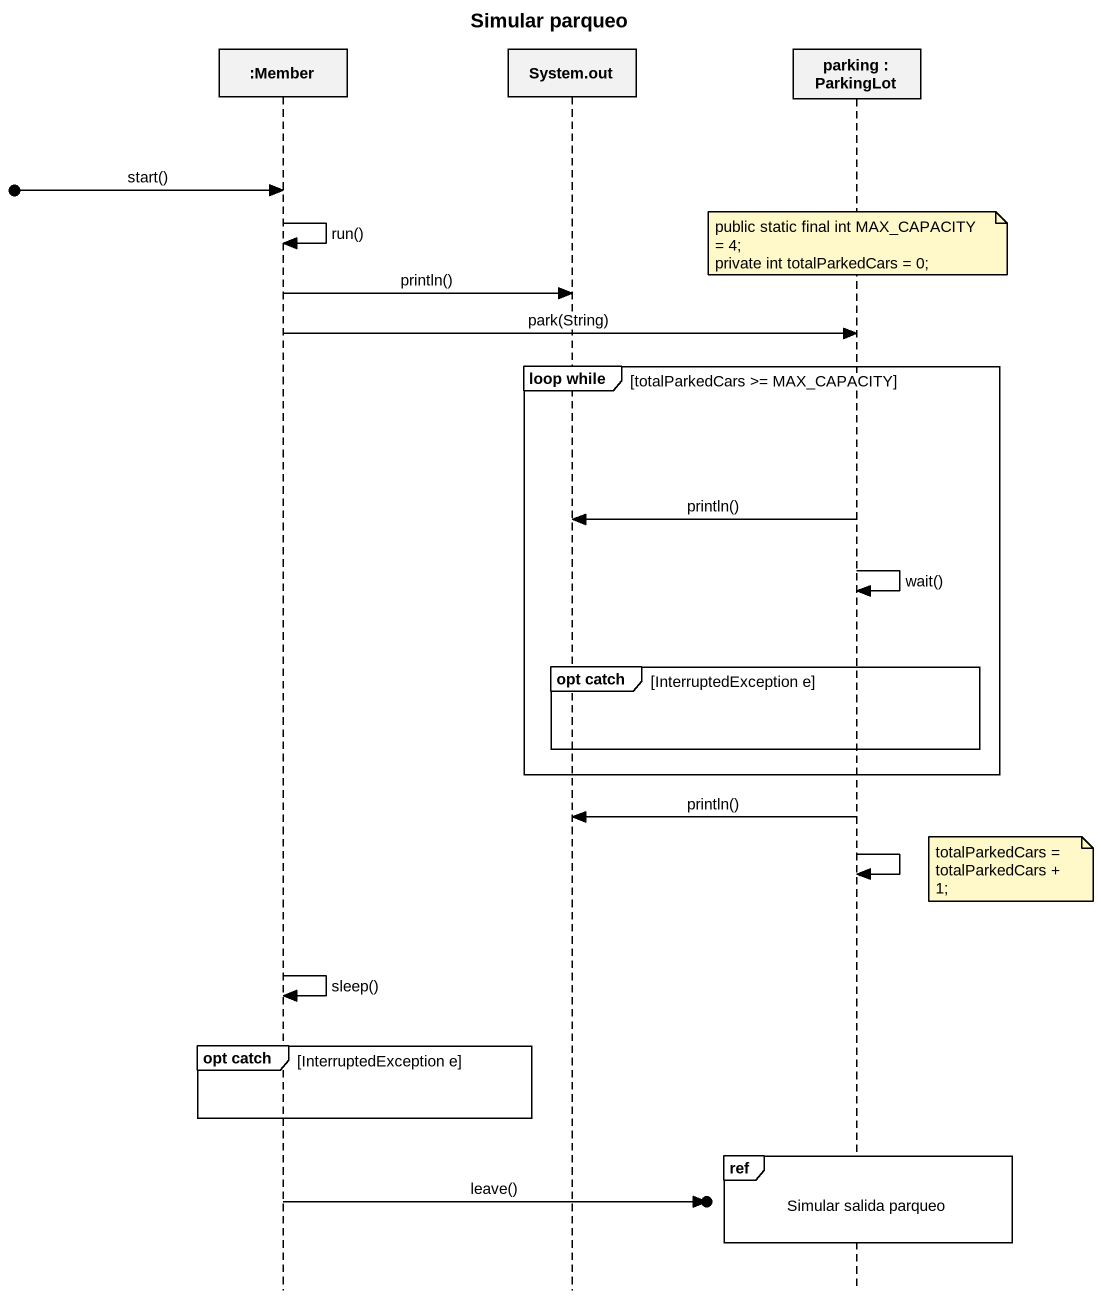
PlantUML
@startuml
title Simular parqueo
hide footbox
participant ":Member" as Member
participant "System.out" as System_out
participant "parking : ParkingLot" as parking

[o-> Member : start()
Member -> Member : run()
note over parking
  public static final int MAX_CAPACITY = 4;
  private int totalParkedCars = 0;
end note
Member -> System_out : println()
Member -> parking : park(String)
group loop while [totalParkedCars >= MAX_CAPACITY]
  parking -> System_out : println()
  parking -> parking : wait()
  group opt catch [InterruptedException e]
  end
end
parking -> System_out : println()
parking -> parking
note right of parking : totalParkedCars = totalParkedCars + 1;
Member -> Member : sleep()
group opt catch [InterruptedException e]
end
ref over parking : Simular salida parqueo
Member ->o] : leave()
@enduml
